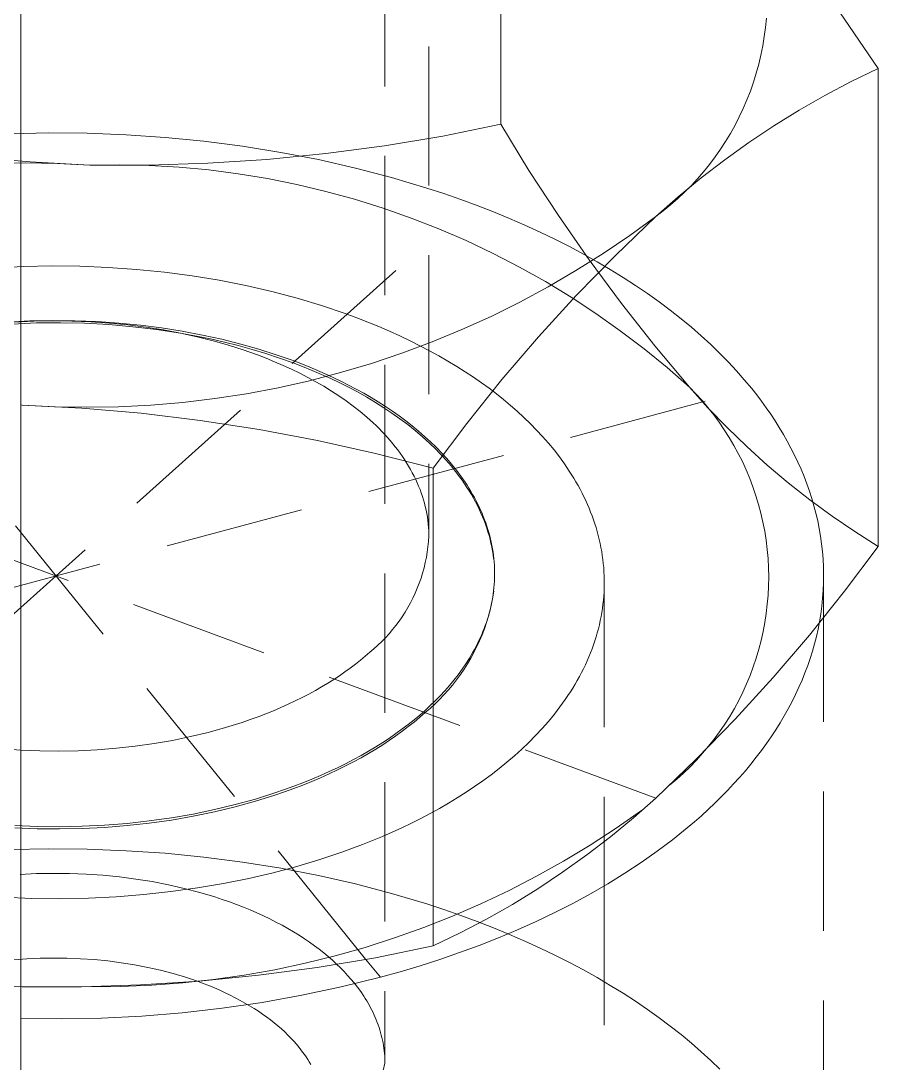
# Model space of a CAD drawing. Header units: millimetres. Extents: x -427 to 4679, y -324 to 2971.
# Drawn here: x 2783.82 to 2791.64, y 1000.62 to 1010.13 of the extents above; entities that cross this region are included whole.
import ezdxf

# ---------------------------------------------------------------- set-up
doc = ezdxf.new("R2010")
doc.units = ezdxf.units.MM
doc.linetypes.add('HIDDEN', pattern=[1.905, 1.27, -0.635])
doc.layers.add('ZANO_R', color=7, linetype='Continuous', lineweight=0)
doc.layers.add('ZANO_R_przerywana', color=7, linetype='HIDDEN', lineweight=0)

msp = doc.modelspace()

# ---------------------------------------------------------------- linework, layer by layer
at = {"layer": 'ZANO_R'}
for p, q in [((2783.8215, 1267.148), (2783.8215, 969.9433)), ((2791.6387, 1009.6945), (2790.3915, 1011.5258)), ((2790.6195, 1010.1563), (2790.6114, 1010.0711)), ((2790.6114, 1010.0711), (2790.6003, 1009.9863)), ((2790.5864, 1009.9019), (2790.5695, 1009.8181)), ((2790.6003, 1009.9863), (2790.5864, 1009.9019)), ((2790.5695, 1009.8181), (2790.5498, 1009.7349)), ((2790.5498, 1009.7349), (2790.5272, 1009.6524)), ((2790.5272, 1009.6524), (2790.5018, 1009.5707)), ((2791.3941, 1009.5762), (2791.6387, 1009.6945)), ((2791.6387, 1005.3354), (2791.6387, 1009.6945)), ((2790.5018, 1009.5707), (2790.4736, 1009.49)), ((2791.1538, 1009.4495), (2791.3941, 1009.5762)), ((2790.4736, 1009.49), (2790.4427, 1009.4102)), ((2790.9178, 1009.3148), (2791.1538, 1009.4495)), ((2790.409, 1009.3316), (2790.3726, 1009.2542)), ((2790.4427, 1009.4102), (2790.409, 1009.3316)), ((2790.3726, 1009.2542), (2790.3335, 1009.1781)), ((2790.6866, 1009.1721), (2790.9178, 1009.3148)), ((2790.3335, 1009.1781), (2790.2919, 1009.1034)), ((2790.4604, 1009.0216), (2790.6866, 1009.1721)), ((2790.2919, 1009.1034), (2790.2477, 1009.0302)), ((2790.2011, 1008.9585), (2790.1519, 1008.8885)), ((2790.2477, 1009.0302), (2790.2011, 1008.9585)), ((2790.2395, 1008.8636), (2790.4604, 1009.0216)), ((2790.024, 1008.698), (2790.2395, 1008.8636)), ((2790.1519, 1008.8885), (2790.1005, 1008.8202)), ((2790.1005, 1008.8202), (2790.0466, 1008.7537)), ((2789.8143, 1008.5253), (2790.024, 1008.698)), ((2789.9906, 1008.6891), (2789.9323, 1008.6265)), ((2790.0466, 1008.7537), (2789.9906, 1008.6891)), ((2789.9323, 1008.6265), (2789.8719, 1008.566)), ((2789.6106, 1008.3455), (2789.8143, 1008.5253)), ((2789.8095, 1008.5075), (2789.7451, 1008.4512)), ((2789.8719, 1008.566), (2789.8095, 1008.5075)), ((2789.6787, 1008.3972), (2789.6106, 1008.3455)), ((2789.7451, 1008.4512), (2789.6787, 1008.3972)), ((2789.2423, 1007.9906), (2789.6106, 1008.3455)), ((2789.6106, 1008.3455), (2789.3738, 1008.1726)), ((2789.3738, 1008.1726), (2789.1312, 1008.0078)), ((2789.1312, 1008.0078), (2788.8832, 1007.8514)), ((2788.8857, 1007.624), (2789.2423, 1007.9906)), ((2788.8832, 1007.8514), (2788.6299, 1007.7035)), ((2788.6299, 1007.7035), (2788.3718, 1007.5644)), ((2788.541, 1007.246), (2788.8857, 1007.624)), ((2788.3718, 1007.5644), (2788.1091, 1007.4342)), ((2788.1091, 1007.4342), (2787.842, 1007.313)), ((2787.842, 1007.313), (2787.571, 1007.201)), ((2788.2087, 1006.8572), (2788.541, 1007.246)), ((2787.571, 1007.201), (2787.2963, 1007.0983)), ((2787.2963, 1007.0983), (2787.0183, 1007.0051)), ((2787.0183, 1007.0051), (2786.7373, 1006.9214)), ((2786.7373, 1006.9214), (2786.4535, 1006.8473)), ((2787.8891, 1006.4579), (2788.2087, 1006.8572)), ((2786.1674, 1006.783), (2785.8793, 1006.7284)), ((2786.4535, 1006.8473), (2786.1674, 1006.783)), ((2785.5895, 1006.6837), (2785.2983, 1006.649)), ((2785.8793, 1006.7284), (2785.5895, 1006.6837)), ((2783.8215, 1006.6254), (2783.834, 1006.625)), ((2783.834, 1006.625), (2784.3762, 1006.5963)), ((2784.1268, 1006.6098), (2783.834, 1006.625)), ((2784.42, 1006.6046), (2784.1268, 1006.6098)), ((2784.3762, 1006.5963), (2784.9172, 1006.5496)), ((2784.7132, 1006.6094), (2784.42, 1006.6046)), ((2785.0061, 1006.6242), (2784.7132, 1006.6094)), ((2785.2983, 1006.649), (2785.0061, 1006.6242)), ((2784.9172, 1006.5496), (2785.4564, 1006.485)), ((2785.4564, 1006.485), (2785.9931, 1006.4024)), ((2785.9931, 1006.4024), (2786.5267, 1006.3021)), ((2787.5825, 1006.0485), (2787.8891, 1006.4579)), ((2786.5267, 1006.3021), (2787.0567, 1006.1841)), ((2787.0567, 1006.1841), (2787.5825, 1006.0485)), ((2787.5825, 1001.6893), (2787.5825, 1006.0485)), ((2791.6387, 1005.3354), (2791.3321, 1004.9259)), ((2791.3321, 1004.9259), (2791.0125, 1004.5266)), ((2791.0755, 1004.5126), (2791.0904, 1004.5791)), ((2791.0904, 1004.5791), (2791.1035, 1004.6456)), ((2791.0125, 1004.5266), (2790.6802, 1004.1377)), ((2791.0586, 1004.4462), (2791.0755, 1004.5126)), ((2791.0398, 1004.3798), (2791.0586, 1004.4462)), ((2790.9963, 1004.2474), (2791.019, 1004.3135)), ((2791.019, 1004.3135), (2791.0398, 1004.3798)), ((2790.9716, 1004.1814), (2790.9963, 1004.2474)), ((2790.6802, 1004.1377), (2790.3356, 1003.7598)), ((2790.9165, 1004.0499), (2790.945, 1004.1155)), ((2790.945, 1004.1155), (2790.9716, 1004.1814)), ((2790.886, 1003.9845), (2790.9165, 1004.0499)), ((2790.8194, 1003.8545), (2790.8537, 1003.9194)), ((2790.8537, 1003.9194), (2790.886, 1003.9845)), ((2790.7832, 1003.79), (2790.8194, 1003.8545)), ((2790.3356, 1003.7598), (2789.9789, 1003.3932)), ((2790.7053, 1003.662), (2790.7452, 1003.7258)), ((2790.7452, 1003.7258), (2790.7832, 1003.79)), ((2790.6635, 1003.5986), (2790.7053, 1003.662)), ((2790.5746, 1003.4731), (2790.62, 1003.5356)), ((2790.62, 1003.5356), (2790.6635, 1003.5986)), ((2790.5274, 1003.411), (2790.5746, 1003.4731)), ((2789.9789, 1003.3932), (2789.6106, 1003.0383)), ((2790.4277, 1003.2884), (2790.4784, 1003.3494)), ((2790.4784, 1003.3494), (2790.5274, 1003.411)), ((2790.3753, 1003.2279), (2790.4277, 1003.2884)), ((2790.2655, 1003.1087), (2790.3212, 1003.168)), ((2790.3212, 1003.168), (2790.3753, 1003.2279)), ((2790.2081, 1003.0501), (2790.2655, 1003.1087)), ((2789.6106, 1003.0383), (2789.4069, 1002.8585)), ((2790.0886, 1002.9347), (2790.1491, 1002.992)), ((2790.1491, 1002.992), (2790.2081, 1003.0501)), ((2789.9629, 1002.822), (2790.0265, 1002.878)), ((2790.0265, 1002.878), (2790.0886, 1002.9347)), ((2789.4069, 1002.8585), (2789.1972, 1002.6858)), ((2789.7635, 1002.6585), (2789.8978, 1002.7667)), ((2789.8978, 1002.7667), (2789.9629, 1002.822)), ((2789.1972, 1002.6858), (2788.9818, 1002.5203)), ((2789.1415, 1002.6442), (2789.1415, 1002.2379)), ((2789.6237, 1002.5534), (2789.7635, 1002.6585)), ((2788.9818, 1002.5203), (2788.7608, 1002.3622)), ((2789.4788, 1002.4515), (2789.6237, 1002.5534)), ((2789.3291, 1002.3529), (2789.4788, 1002.4515)), ((2788.7608, 1002.3622), (2788.5346, 1002.2117)), ((2789.175, 1002.2578), (2789.3291, 1002.3529)), ((2788.5346, 1002.2117), (2788.3034, 1002.069)), ((2789.0167, 1002.1662), (2789.175, 1002.2578)), ((2788.8547, 1002.0783), (2789.0167, 1002.1662)), ((2788.3034, 1002.069), (2788.0675, 1001.9343)), ((2788.6892, 1001.994), (2788.8547, 1002.0783)), ((2788.0675, 1001.9343), (2787.8271, 1001.8077)), ((2788.3492, 1001.8365), (2788.5206, 1001.9134)), ((2788.5206, 1001.9134), (2788.6892, 1001.994)), ((2788.1754, 1001.7635), (2788.3492, 1001.8365)), ((2787.8271, 1001.8077), (2787.5825, 1001.6893)), ((2787.9995, 1001.6941), (2788.1754, 1001.7635)), ((2787.5825, 1001.6893), (2787.0539, 1001.5822)), ((2787.6428, 1001.5668), (2787.8219, 1001.6286)), ((2787.8219, 1001.6286), (2787.9995, 1001.6941)), ((2787.0539, 1001.5822), (2786.522, 1001.4929)), ((2787.0998, 1001.4036), (2786.9655, 1001.5699)), ((2787.4626, 1001.5087), (2787.6428, 1001.5668)), ((2786.522, 1001.4929), (2785.9874, 1001.4217)), ((2787.0998, 1001.4036), (2787.2815, 1001.4543)), ((2787.2815, 1001.4543), (2787.4626, 1001.5087)), ((2785.4506, 1001.3685), (2784.9124, 1001.3334)), ((2785.9874, 1001.4217), (2785.4506, 1001.3685)), ((2787.0998, 1001.4036), (2786.7426, 1001.3157)), ((2783.834, 1001.3178), (2783.8215, 1001.3181)), ((2784.3733, 1001.3165), (2783.834, 1001.3178)), ((2784.9124, 1001.3334), (2784.3733, 1001.3165)), ((2786.7426, 1001.3157), (2786.3828, 1001.2393)), ((2786.0207, 1001.1743), (2785.6567, 1001.121)), ((2786.3828, 1001.2393), (2786.0207, 1001.1743)), ((2785.2912, 1001.0792), (2784.9246, 1001.0491)), ((2785.6567, 1001.121), (2785.2912, 1001.0792)), ((2784.1893, 1001.0241), (2783.8215, 1001.0291)), ((2784.5572, 1001.0308), (2784.1893, 1001.0241)), ((2784.9246, 1001.0491), (2784.5572, 1001.0308))]:
    msp.add_line(p, q, dxfattribs=at)
at = {"layer": 'ZANO_R_przerywana'}
for p, q in [((2787.5415, 1013.7078), (2787.5415, 1005.4301)), ((2788.1976, 1009.1864), (2788.1976, 1013.5456)), ((2787.1415, 1012.7078), (2787.1415, 1000.6201)), ((2787.669, 1009.0793), (2788.1976, 1009.1864)), ((2788.1976, 1009.1864), (2788.4545, 1008.766)), ((2784.0752, 1009.1076), (2783.7261, 1009.1007)), ((2784.4275, 1009.1044), (2784.0752, 1009.1076)), ((2784.7819, 1009.0909), (2784.4275, 1009.1044)), ((2785.137, 1009.0667), (2784.7819, 1009.0909)), ((2785.4913, 1009.032), (2785.137, 1009.0667)), ((2787.1371, 1008.9901), (2787.669, 1009.0793)), ((2785.8435, 1008.9865), (2785.4913, 1009.032)), ((2786.1921, 1008.9305), (2785.8435, 1008.9865)), ((2786.6024, 1008.9189), (2787.1371, 1008.9901)), ((2783.3658, 1008.8903), (2783.9068, 1008.8436)), ((2785.5275, 1008.8306), (2786.0657, 1008.8657)), ((2786.0657, 1008.8657), (2786.6024, 1008.9189)), ((2786.5357, 1008.8641), (2786.1921, 1008.9305)), ((2786.8728, 1008.7875), (2786.5357, 1008.8641)), ((2783.5698, 1008.8306), (2783.863, 1008.8354)), ((2783.863, 1008.8354), (2784.1562, 1008.8302)), ((2783.9068, 1008.8436), (2784.449, 1008.8149)), ((2784.1562, 1008.8302), (2784.449, 1008.8149)), ((2784.449, 1008.8149), (2784.7208, 1008.8179)), ((2784.449, 1008.8149), (2784.9884, 1008.8137)), ((2784.7208, 1008.8179), (2784.9924, 1008.8113)), ((2784.9884, 1008.8137), (2785.5275, 1008.8306)), ((2784.9924, 1008.8113), (2785.2637, 1008.7953)), ((2785.2637, 1008.7953), (2785.5342, 1008.7698)), ((2785.5342, 1008.7698), (2785.8037, 1008.735)), ((2787.2022, 1008.701), (2786.8728, 1008.7875)), ((2788.4545, 1008.766), (2788.7236, 1008.3532)), ((2786.9655, 1001.5699), (2781.1832, 1008.7292)), ((2785.8037, 1008.735), (2786.0718, 1008.6908)), ((2786.0718, 1008.6908), (2786.3382, 1008.6372)), ((2787.5226, 1008.6051), (2787.2022, 1008.701)), ((2786.3382, 1008.6372), (2786.6026, 1008.5744)), ((2786.6026, 1008.5744), (2786.8646, 1008.5025)), ((2787.679, 1008.5538), (2787.5226, 1008.6051)), ((2786.8646, 1008.5025), (2787.1239, 1008.4215)), ((2787.8327, 1008.5003), (2787.679, 1008.5538)), ((2787.9836, 1008.4446), (2787.8327, 1008.5003)), ((2787.1239, 1008.4215), (2787.3803, 1008.3314)), ((2788.1316, 1008.387), (2787.9836, 1008.4446)), ((2788.2765, 1008.3274), (2788.1316, 1008.387)), ((2787.3803, 1008.3314), (2787.6334, 1008.2325)), ((2788.4182, 1008.2658), (2788.2765, 1008.3274)), ((2788.7236, 1008.3532), (2789.0048, 1007.9486)), ((2780.6288, 1001.9088), (2787.6542, 1008.2239)), ((2787.6334, 1008.2325), (2787.8829, 1008.1249)), ((2788.5566, 1008.2025), (2788.4182, 1008.2658)), ((2788.6917, 1008.1375), (2788.5566, 1008.2025)), ((2787.8829, 1008.1249), (2788.1285, 1008.0086)), ((2788.8232, 1008.0709), (2788.6917, 1008.1375)), ((2788.1285, 1008.0086), (2788.3699, 1007.8838)), ((2788.9513, 1008.0027), (2788.8232, 1008.0709)), ((2789.0757, 1007.933), (2788.9513, 1008.0027)), ((2789.0048, 1007.9486), (2789.2978, 1007.5524)), ((2789.1965, 1007.862), (2789.0757, 1007.933)), ((2783.5917, 1007.8768), (2783.8462, 1007.8893)), ((2783.8462, 1007.8893), (2784.1028, 1007.8943)), ((2784.1028, 1007.8943), (2784.3605, 1007.8916)), ((2784.3605, 1007.8916), (2784.6183, 1007.8812)), ((2784.6183, 1007.8812), (2784.8752, 1007.8631)), ((2784.8752, 1007.8631), (2785.1301, 1007.8374)), ((2785.1301, 1007.8374), (2785.3821, 1007.8041)), ((2788.3699, 1007.8838), (2788.6068, 1007.7507)), ((2789.3135, 1007.7897), (2789.1965, 1007.862)), ((2785.3821, 1007.8041), (2785.63, 1007.7635)), ((2785.63, 1007.7635), (2785.8731, 1007.7157)), ((2785.8731, 1007.7157), (2786.1103, 1007.6611)), ((2788.6068, 1007.7507), (2788.8389, 1007.6095)), ((2789.4268, 1007.7163), (2789.3135, 1007.7897)), ((2789.5362, 1007.6417), (2789.4268, 1007.7163)), ((2786.1103, 1007.6611), (2786.3409, 1007.6001)), ((2789.6418, 1007.5661), (2789.5362, 1007.6417)), ((2786.3409, 1007.6001), (2786.5641, 1007.5329)), ((2786.5641, 1007.5329), (2786.7792, 1007.46)), ((2788.8389, 1007.6095), (2789.0659, 1007.4602)), ((2789.2978, 1007.5524), (2789.6023, 1007.1651)), ((2789.7436, 1007.4896), (2789.6418, 1007.5661)), ((2786.7792, 1007.46), (2786.8836, 1007.4215)), ((2789.0659, 1007.4602), (2789.2877, 1007.3031)), ((2789.8414, 1007.4123), (2789.7436, 1007.4896)), ((2783.9039, 1007.3924), (2783.6984, 1007.3823)), ((2783.9637, 1007.3735), (2783.7442, 1007.3643)), ((2783.9395, 1007.3897), (2783.7649, 1007.381)), ((2784.1091, 1007.3964), (2783.9039, 1007.3924)), ((2784.114, 1007.3931), (2783.9395, 1007.3897)), ((2784.1834, 1007.3756), (2783.9637, 1007.3735)), ((2784.3134, 1007.3944), (2784.1091, 1007.3964)), ((2784.2876, 1007.3913), (2784.114, 1007.3931)), ((2784.4031, 1007.3707), (2784.1834, 1007.3756)), ((2784.4597, 1007.3845), (2784.2876, 1007.3913)), ((2784.5159, 1007.3864), (2784.3134, 1007.3944)), ((2784.6224, 1007.3588), (2784.4031, 1007.3707)), ((2784.6297, 1007.3728), (2784.4597, 1007.3845)), ((2784.7158, 1007.3726), (2784.5159, 1007.3864)), ((2784.8413, 1007.3398), (2784.6224, 1007.3588)), ((2784.7969, 1007.3563), (2784.6297, 1007.3728)), ((2784.9125, 1007.3532), (2784.7158, 1007.3726)), ((2784.9608, 1007.3353), (2784.7969, 1007.3563)), ((2785.0595, 1007.3138), (2784.8413, 1007.3398)), ((2785.1053, 1007.3285), (2784.9125, 1007.3532)), ((2785.1208, 1007.3099), (2784.9608, 1007.3353)), ((2786.8836, 1007.4215), (2786.9857, 1007.3818)), ((2786.9857, 1007.3818), (2787.0855, 1007.3409)), ((2787.0855, 1007.3409), (2787.183, 1007.2988)), ((2789.9354, 1007.3343), (2789.8414, 1007.4123)), ((2790.0256, 1007.2556), (2789.9354, 1007.3343)), ((2785.2767, 1007.2808), (2785.0595, 1007.3138)), ((2785.2937, 1007.2986), (2785.1053, 1007.3285)), ((2785.2766, 1007.2805), (2785.1208, 1007.3099)), ((2785.4277, 1007.2473), (2785.2766, 1007.2805)), ((2785.4222, 1007.2545), (2785.2936, 1007.2779)), ((2785.4769, 1007.264), (2785.2937, 1007.2986)), ((2785.5502, 1007.2282), (2785.4222, 1007.2545)), ((2785.5737, 1007.2105), (2785.4277, 1007.2473)), ((2785.6547, 1007.2249), (2785.4769, 1007.264)), ((2787.183, 1007.2988), (2787.2781, 1007.2557)), ((2787.2781, 1007.2557), (2787.3707, 1007.2116)), ((2789.2877, 1007.3031), (2789.5038, 1007.1384)), ((2790.1118, 1007.1763), (2790.0256, 1007.2556)), ((2785.6777, 1007.1989), (2785.5502, 1007.2282)), ((2785.7144, 1007.1704), (2785.5737, 1007.2105)), ((2785.8265, 1007.1816), (2785.6547, 1007.2249)), ((2785.8045, 1007.1668), (2785.6777, 1007.1989)), ((2785.8496, 1007.1274), (2785.7144, 1007.1704)), ((2785.9306, 1007.1317), (2785.8045, 1007.1668)), ((2785.992, 1007.1345), (2785.8265, 1007.1816)), ((2787.3707, 1007.2116), (2787.4609, 1007.1664)), ((2787.4609, 1007.1664), (2787.5485, 1007.1204)), ((2789.6023, 1007.1651), (2789.9181, 1006.7869)), ((2790.1942, 1007.0966), (2790.1118, 1007.1763)), ((2789.6106, 1003.0383), (2778.6724, 1007.0944)), ((2785.9789, 1007.0818), (2785.8496, 1007.1274)), ((2786.0558, 1007.0938), (2785.9306, 1007.1317)), ((2786.0577, 1007.0517), (2785.9789, 1007.0818)), ((2786.151, 1007.0839), (2785.992, 1007.1345)), ((2786.18, 1007.053), (2786.0558, 1007.0938)), ((2786.1358, 1007.02), (2786.0577, 1007.0517)), ((2786.3032, 1007.0302), (2786.151, 1007.0839)), ((2786.3032, 1007.0095), (2786.18, 1007.053)), ((2787.5485, 1007.1204), (2787.6337, 1007.0736)), ((2787.6337, 1007.0736), (2787.7163, 1007.026)), ((2789.5038, 1007.1384), (2789.714, 1006.9662)), ((2790.2727, 1007.0164), (2790.1942, 1007.0966)), ((2786.2132, 1006.9867), (2786.1358, 1007.02)), ((2786.2897, 1006.9517), (2786.2132, 1006.9867)), ((2786.3651, 1006.9151), (2786.2897, 1006.9517)), ((2786.4511, 1006.9727), (2786.3032, 1007.0302)), ((2786.3904, 1006.9762), (2786.3032, 1007.0095)), ((2786.477, 1006.9412), (2786.3904, 1006.9762)), ((2786.5968, 1006.9102), (2786.4511, 1006.9727)), ((2787.7163, 1007.026), (2787.7963, 1006.9776)), ((2787.7963, 1006.9776), (2787.8737, 1006.9286)), ((2789.714, 1006.9662), (2789.9181, 1006.7869)), ((2790.3475, 1006.9359), (2790.2727, 1007.0164)), ((2786.4394, 1006.8769), (2786.3651, 1006.9151)), ((2786.5124, 1006.8371), (2786.4394, 1006.8769)), ((2786.5628, 1006.9046), (2786.477, 1006.9412)), ((2786.6477, 1006.8663), (2786.5628, 1006.9046)), ((2786.6687, 1006.8772), (2786.5968, 1006.9102)), ((2786.7316, 1006.8262), (2786.6477, 1006.8663)), ((2786.7399, 1006.8429), (2786.6687, 1006.8772)), ((2787.8737, 1006.9286), (2787.9485, 1006.879)), ((2787.9485, 1006.879), (2788.0208, 1006.8289)), ((2790.4184, 1006.8552), (2790.3475, 1006.9359)), ((2777.7974, 1003.3584), (2790.4857, 1006.7744)), ((2786.584, 1006.7957), (2786.5124, 1006.8371)), ((2786.654, 1006.7527), (2786.584, 1006.7957)), ((2786.8144, 1006.7845), (2786.7316, 1006.8262)), ((2786.8101, 1006.8074), (2786.7399, 1006.8429)), ((2786.8795, 1006.7707), (2786.8101, 1006.8074)), ((2786.8958, 1006.7411), (2786.8144, 1006.7845)), ((2786.9478, 1006.7328), (2786.8795, 1006.7707)), ((2788.0208, 1006.8289), (2788.0905, 1006.7783)), ((2788.0905, 1006.7783), (2788.1576, 1006.7272)), ((2789.9181, 1006.7869), (2789.9765, 1006.727)), ((2789.9181, 1006.7869), (2790.0864, 1006.6006)), ((2790.4857, 1006.7744), (2790.4184, 1006.8552)), ((2790.531, 1006.7171), (2790.4857, 1006.7744)), ((2786.7222, 1006.7081), (2786.654, 1006.7527)), ((2786.7886, 1006.662), (2786.7222, 1006.7081)), ((2786.9758, 1006.696), (2786.8958, 1006.7411)), ((2787.015, 1006.6936), (2786.9478, 1006.7328)), ((2787.0542, 1006.6492), (2786.9758, 1006.696)), ((2787.0811, 1006.6533), (2787.015, 1006.6936)), ((2788.1576, 1006.7272), (2788.2227, 1006.6753)), ((2788.2227, 1006.6753), (2788.2864, 1006.6221)), ((2789.9765, 1006.727), (2790.0328, 1006.6651)), ((2790.5751, 1006.659), (2790.531, 1006.7171)), ((2786.853, 1006.6145), (2786.7886, 1006.662)), ((2786.9152, 1006.5654), (2786.853, 1006.6145)), ((2787.1308, 1006.6008), (2787.0542, 1006.6492)), ((2787.1458, 1006.6118), (2787.0811, 1006.6533)), ((2787.2057, 1006.5508), (2787.1308, 1006.6008)), ((2787.2092, 1006.5692), (2787.1458, 1006.6118)), ((2788.2864, 1006.6221), (2788.3485, 1006.5677)), ((2790.0328, 1006.6651), (2790.087, 1006.6014)), ((2790.0864, 1006.6006), (2790.2609, 1006.42)), ((2790.087, 1006.6014), (2790.1389, 1006.5358)), ((2790.6178, 1006.6002), (2790.5751, 1006.659)), ((2790.6592, 1006.5406), (2790.6178, 1006.6002)), ((2786.9751, 1006.515), (2786.9152, 1006.5654)), ((2787.0326, 1006.4632), (2786.9751, 1006.515)), ((2787.2785, 1006.4993), (2787.2057, 1006.5508)), ((2787.2711, 1006.5254), (2787.2092, 1006.5692)), ((2787.3315, 1006.4804), (2787.2711, 1006.5254)), ((2787.3491, 1006.4461), (2787.2785, 1006.4993)), ((2787.3903, 1006.4344), (2787.3315, 1006.4804)), ((2788.3485, 1006.5677), (2788.4089, 1006.5119)), ((2788.4089, 1006.5119), (2788.4677, 1006.4549)), ((2790.1389, 1006.5358), (2790.1885, 1006.4685)), ((2790.6991, 1006.4803), (2790.6592, 1006.5406)), ((2790.7376, 1006.4193), (2790.6991, 1006.4803)), ((2787.0604, 1006.4368), (2787.0326, 1006.4632)), ((2787.0876, 1006.41), (2787.0604, 1006.4368)), ((2787.1141, 1006.383), (2787.0876, 1006.41)), ((2787.1399, 1006.3557), (2787.1141, 1006.383)), ((2787.4175, 1006.3915), (2787.3491, 1006.4461)), ((2787.4473, 1006.3873), (2787.3903, 1006.4344)), ((2787.4835, 1006.3354), (2787.4175, 1006.3915)), ((2787.5026, 1006.3392), (2787.4473, 1006.3873)), ((2788.4677, 1006.4549), (2788.5246, 1006.3967)), ((2788.5246, 1006.3967), (2788.5795, 1006.3372)), ((2790.1885, 1006.4685), (2790.2359, 1006.3995)), ((2790.2359, 1006.3995), (2790.2808, 1006.329)), ((2790.2609, 1006.42), (2790.4414, 1006.2455)), ((2790.7746, 1006.3576), (2790.7376, 1006.4193)), ((2787.1649, 1006.3281), (2787.1399, 1006.3557)), ((2787.1893, 1006.3002), (2787.1649, 1006.3281)), ((2787.213, 1006.272), (2787.1893, 1006.3002)), ((2787.5469, 1006.2779), (2787.4835, 1006.3354)), ((2787.556, 1006.29), (2787.5026, 1006.3392)), ((2787.6075, 1006.2399), (2787.556, 1006.29)), ((2788.5795, 1006.3372), (2788.6325, 1006.2766)), ((2790.2808, 1006.329), (2790.3233, 1006.2569)), ((2790.8101, 1006.2951), (2790.7746, 1006.3576)), ((2790.844, 1006.232), (2790.8101, 1006.2951)), ((2787.2359, 1006.2435), (2787.213, 1006.272)), ((2787.2581, 1006.2148), (2787.2359, 1006.2435)), ((2787.2794, 1006.1859), (2787.2581, 1006.2148)), ((2787.6077, 1006.219), (2787.5469, 1006.2779)), ((2787.6569, 1006.1889), (2787.6075, 1006.2399)), ((2787.637, 1006.1891), (2787.6077, 1006.219)), ((2788.6325, 1006.2766), (2788.6833, 1006.2148)), ((2788.6833, 1006.2148), (2788.7319, 1006.1519)), ((2790.3233, 1006.2569), (2790.3633, 1006.1835)), ((2790.4414, 1006.2455), (2790.6277, 1006.0772)), ((2790.8763, 1006.1683), (2790.844, 1006.232)), ((2787.3001, 1006.1567), (2787.2794, 1006.1859)), ((2787.3199, 1006.1272), (2787.3001, 1006.1567)), ((2787.3389, 1006.0976), (2787.3199, 1006.1272)), ((2787.3571, 1006.0678), (2787.3389, 1006.0976)), ((2787.6657, 1006.1588), (2787.637, 1006.1891)), ((2787.7043, 1006.137), (2787.6569, 1006.1889)), ((2787.6936, 1006.1283), (2787.6657, 1006.1588)), ((2787.7207, 1006.0974), (2787.6936, 1006.1283)), ((2787.7495, 1006.0842), (2787.7043, 1006.137)), ((2787.7471, 1006.0663), (2787.7207, 1006.0974)), ((2788.7319, 1006.1519), (2788.7782, 1006.0879)), ((2790.3633, 1006.1835), (2790.4007, 1006.1087)), ((2790.4007, 1006.1087), (2790.4356, 1006.0326)), ((2790.9069, 1006.1039), (2790.8763, 1006.1683)), ((2790.9358, 1006.0389), (2790.9069, 1006.1039)), ((2787.3745, 1006.0377), (2787.3571, 1006.0678)), ((2787.3911, 1006.0075), (2787.3745, 1006.0377)), ((2787.4068, 1005.9771), (2787.3911, 1006.0075)), ((2787.7728, 1006.0349), (2787.7471, 1006.0663)), ((2787.7925, 1006.0306), (2787.7495, 1006.0842)), ((2787.7976, 1006.0032), (2787.7728, 1006.0349)), ((2787.8332, 1005.9762), (2787.7925, 1006.0306)), ((2787.8217, 1005.9712), (2787.7976, 1006.0032)), ((2788.7782, 1006.0879), (2788.8221, 1006.0228)), ((2788.8221, 1006.0228), (2788.8635, 1005.9568)), ((2790.4356, 1006.0326), (2790.4678, 1005.9555)), ((2790.6277, 1006.0772), (2790.8196, 1005.9153)), ((2790.963, 1005.9733), (2790.9358, 1006.0389)), ((2787.4217, 1005.9466), (2787.4068, 1005.9771)), ((2787.4358, 1005.9159), (2787.4217, 1005.9466)), ((2787.4489, 1005.8851), (2787.4358, 1005.9159)), ((2787.8449, 1005.939), (2787.8217, 1005.9712)), ((2787.8716, 1005.9211), (2787.8332, 1005.9762)), ((2787.8674, 1005.9066), (2787.8449, 1005.939)), ((2787.889, 1005.8739), (2787.8674, 1005.9066)), ((2787.8898, 1005.8933), (2787.8716, 1005.9211)), ((2788.8635, 1005.9568), (2788.8832, 1005.9234)), ((2788.8832, 1005.9234), (2788.9023, 1005.8898)), ((2790.4678, 1005.9555), (2790.4974, 1005.8772)), ((2790.8196, 1005.9153), (2791.0169, 1005.76)), ((2790.9884, 1005.9071), (2790.963, 1005.9733)), ((2791.012, 1005.8403), (2790.9884, 1005.9071)), ((2787.4613, 1005.8541), (2787.4489, 1005.8851)), ((2787.4727, 1005.8231), (2787.4613, 1005.8541)), ((2787.4833, 1005.7919), (2787.4727, 1005.8231)), ((2787.9098, 1005.841), (2787.889, 1005.8739)), ((2787.9075, 1005.8654), (2787.8898, 1005.8933)), ((2787.9246, 1005.8373), (2787.9075, 1005.8654)), ((2787.9297, 1005.8079), (2787.9098, 1005.841)), ((2787.941, 1005.809), (2787.9246, 1005.8373)), ((2788.9023, 1005.8898), (2788.9208, 1005.8559)), ((2788.9208, 1005.8559), (2788.9385, 1005.8218)), ((2788.9385, 1005.8218), (2788.9556, 1005.7875)), ((2790.4974, 1005.8772), (2790.5243, 1005.798)), ((2791.0337, 1005.773), (2791.012, 1005.8403)), ((2787.493, 1005.7606), (2787.4833, 1005.7919)), ((2787.5018, 1005.7293), (2787.493, 1005.7606)), ((2787.5097, 1005.6979), (2787.5018, 1005.7293)), ((2787.9488, 1005.7746), (2787.9297, 1005.8079)), ((2787.9569, 1005.7806), (2787.941, 1005.809)), ((2787.967, 1005.7411), (2787.9488, 1005.7746)), ((2787.9721, 1005.7521), (2787.9569, 1005.7806)), ((2787.9843, 1005.7074), (2787.967, 1005.7411)), ((2787.9867, 1005.7235), (2787.9721, 1005.7521)), ((2788.0006, 1005.6947), (2787.9867, 1005.7235)), ((2788.9556, 1005.7875), (2788.9719, 1005.753)), ((2788.9719, 1005.753), (2788.9876, 1005.7183)), ((2788.9876, 1005.7183), (2789.0026, 1005.6834)), ((2790.5243, 1005.798), (2790.5484, 1005.7179)), ((2790.5484, 1005.7179), (2790.5698, 1005.6371)), ((2791.0169, 1005.76), (2791.2193, 1005.6115)), ((2791.0535, 1005.7052), (2791.0337, 1005.773)), ((2787.5168, 1005.6665), (2787.5097, 1005.6979)), ((2787.5229, 1005.635), (2787.5168, 1005.6665)), ((2787.5282, 1005.6035), (2787.5229, 1005.635)), ((2788.0008, 1005.6736), (2787.9843, 1005.7074)), ((2788.0139, 1005.6658), (2788.0006, 1005.6947)), ((2788.0163, 1005.6396), (2788.0008, 1005.6736)), ((2788.0265, 1005.6369), (2788.0139, 1005.6658)), ((2788.031, 1005.6055), (2788.0163, 1005.6396)), ((2788.0385, 1005.6078), (2788.0265, 1005.6369)), ((2789.0026, 1005.6834), (2789.0168, 1005.6483)), ((2789.0168, 1005.6483), (2789.0303, 1005.613)), ((2790.5698, 1005.6371), (2790.5885, 1005.5555)), ((2791.0714, 1005.6369), (2791.0535, 1005.7052)), ((2791.0873, 1005.5682), (2791.0714, 1005.6369)), ((2787.5326, 1005.572), (2787.5282, 1005.6035)), ((2787.5361, 1005.5405), (2787.5326, 1005.572)), ((2787.5388, 1005.509), (2787.5361, 1005.5405)), ((2788.0448, 1005.5712), (2788.031, 1005.6055)), ((2788.0499, 1005.5786), (2788.0385, 1005.6078)), ((2788.0576, 1005.5368), (2788.0448, 1005.5712)), ((2788.0606, 1005.5494), (2788.0499, 1005.5786)), ((2788.0696, 1005.5023), (2788.0576, 1005.5368)), ((2788.0706, 1005.52), (2788.0606, 1005.5494)), ((2789.0303, 1005.613), (2789.0431, 1005.5775)), ((2789.0431, 1005.5775), (2789.0551, 1005.5419)), ((2789.0551, 1005.5419), (2789.0664, 1005.5061)), ((2790.5885, 1005.5555), (2790.6043, 1005.4734)), ((2791.1013, 1005.499), (2791.0873, 1005.5682)), ((2791.2193, 1005.6115), (2791.4267, 1005.4699)), ((2787.5384, 1005.3812), (2787.5415, 1005.4301)), ((2787.5405, 1005.4775), (2787.5388, 1005.509)), ((2787.5414, 1005.446), (2787.5405, 1005.4775)), ((2788.0806, 1005.4678), (2788.0696, 1005.5023)), ((2788.08, 1005.4906), (2788.0706, 1005.52)), ((2788.0887, 1005.4612), (2788.08, 1005.4906)), ((2788.0908, 1005.4331), (2788.0806, 1005.4678)), ((2788.0967, 1005.4317), (2788.0887, 1005.4612)), ((2788.1, 1005.3984), (2788.0908, 1005.4331)), ((2788.1041, 1005.4021), (2788.0967, 1005.4317)), ((2789.0664, 1005.5061), (2789.0769, 1005.4702)), ((2789.0769, 1005.4702), (2789.0866, 1005.4341)), ((2789.0866, 1005.4341), (2789.0956, 1005.3979)), ((2790.6043, 1005.4734), (2790.6172, 1005.3908)), ((2791.1132, 1005.4294), (2791.1013, 1005.499)), ((2791.1231, 1005.3594), (2791.1132, 1005.4294)), ((2791.4267, 1005.4699), (2791.6387, 1005.3354)), ((2787.5336, 1005.3324), (2787.5384, 1005.3812)), ((2788.1082, 1005.3636), (2788.1, 1005.3984)), ((2788.1108, 1005.3726), (2788.1041, 1005.4021)), ((2788.1156, 1005.3287), (2788.1082, 1005.3636)), ((2788.1169, 1005.3429), (2788.1108, 1005.3726)), ((2788.1223, 1005.3133), (2788.1169, 1005.3429)), ((2789.0956, 1005.3979), (2789.1038, 1005.3615)), ((2789.1038, 1005.3615), (2789.1112, 1005.325)), ((2790.6172, 1005.3908), (2790.6274, 1005.3077)), ((2791.1309, 1005.2891), (2791.1231, 1005.3594)), ((2787.519, 1005.2354), (2787.5271, 1005.2838)), ((2787.5271, 1005.2838), (2787.5336, 1005.3324)), ((2788.1221, 1005.2938), (2788.1156, 1005.3287)), ((2788.1276, 1005.259), (2788.1221, 1005.2938)), ((2788.127, 1005.2836), (2788.1223, 1005.3133)), ((2788.1311, 1005.254), (2788.127, 1005.2836)), ((2788.1322, 1005.224), (2788.1276, 1005.259)), ((2788.1344, 1005.2243), (2788.1311, 1005.254)), ((2789.1112, 1005.325), (2789.1178, 1005.2884)), ((2789.1178, 1005.2884), (2789.1236, 1005.2518)), ((2789.1236, 1005.2518), (2789.1286, 1005.215)), ((2790.6274, 1005.3077), (2790.6347, 1005.2244)), ((2791.1366, 1005.2184), (2791.1309, 1005.2891)), ((2787.498, 1005.1396), (2787.5093, 1005.1873)), ((2787.5093, 1005.1873), (2787.519, 1005.2354)), ((2788.1372, 1005.1947), (2788.1344, 1005.2243)), ((2788.1392, 1005.165), (2788.1372, 1005.1947)), ((2788.1406, 1005.1354), (2788.1392, 1005.165)), ((2789.1286, 1005.215), (2789.1328, 1005.1781)), ((2789.1328, 1005.1781), (2789.1362, 1005.1412)), ((2790.6347, 1005.2244), (2790.6391, 1005.1409)), ((2791.1401, 1005.1475), (2791.1366, 1005.2184)), ((2791.1415, 1005.0763), (2791.1401, 1005.1475)), ((2787.4705, 1005.0454), (2787.485, 1005.0923)), ((2787.485, 1005.0923), (2787.498, 1005.1396)), ((2788.1414, 1005.1058), (2788.1406, 1005.1354)), ((2788.1409, 1005.0467), (2788.1415, 1005.0762)), ((2788.1415, 1005.0762), (2788.1414, 1005.1058)), ((2789.1362, 1005.1412), (2789.1387, 1005.1042)), ((2789.1387, 1005.1042), (2789.1404, 1005.0671)), ((2789.1404, 1005.0671), (2789.1414, 1005.03)), ((2790.6391, 1005.1409), (2790.6407, 1005.0573)), ((2790.6407, 1005.0573), (2790.6394, 1004.9736)), ((2791.1407, 1005.0049), (2791.1415, 1005.0763)), ((2787.4367, 1004.9534), (2787.4543, 1004.9991)), ((2787.4543, 1004.9991), (2787.4705, 1005.0454)), ((2788.1322, 1004.9293), (2788.1353, 1004.9585)), ((2788.1353, 1004.9585), (2788.1378, 1004.9879)), ((2788.1378, 1004.9879), (2788.1397, 1005.0173)), ((2788.1397, 1005.0173), (2788.1409, 1005.0467)), ((2789.1407, 1004.9556), (2789.1391, 1004.9184)), ((2789.1414, 1004.9928), (2789.1407, 1004.9556)), ((2789.1414, 1005.03), (2789.1414, 1004.9928)), ((2789.1415, 1004.9556), (2789.1415, 1002.6442)), ((2790.6394, 1004.9736), (2790.6353, 1004.8901)), ((2791.1377, 1004.9333), (2791.1407, 1005.0049)), ((2791.1415, 1005.0032), (2791.1415, 998.5344)), ((2787.3745, 1004.8201), (2787.3967, 1004.8638)), ((2787.3967, 1004.8638), (2787.4174, 1004.9082)), ((2787.4174, 1004.9082), (2787.4367, 1004.9534)), ((2788.1134, 1004.8123), (2788.1249, 1004.8705)), ((2788.1189, 1004.8419), (2788.124, 1004.871)), ((2788.124, 1004.871), (2788.1284, 1004.9001)), ((2788.1249, 1004.8705), (2788.1344, 1004.929)), ((2788.1284, 1004.9001), (2788.1322, 1004.9293)), ((2789.1367, 1004.8812), (2789.1335, 1004.844)), ((2789.1391, 1004.9184), (2789.1367, 1004.8812)), ((2790.6353, 1004.8901), (2790.6282, 1004.8067)), ((2791.1251, 1004.7896), (2791.1325, 1004.8615)), ((2791.1325, 1004.8615), (2791.1377, 1004.9333)), ((2787.3257, 1004.735), (2787.3508, 1004.7771)), ((2787.3508, 1004.7771), (2787.3745, 1004.8201)), ((2788.0999, 1004.7545), (2788.1134, 1004.8123)), ((2788.1001, 1004.7555), (2788.107, 1004.7842)), ((2788.107, 1004.7842), (2788.1132, 1004.813)), ((2788.1132, 1004.813), (2788.1189, 1004.8419)), ((2789.1245, 1004.7695), (2789.1187, 1004.7323)), ((2789.1294, 1004.8067), (2789.1245, 1004.7695)), ((2789.1335, 1004.844), (2789.1294, 1004.8067)), ((2790.6282, 1004.8067), (2790.6184, 1004.7237)), ((2791.1154, 1004.7176), (2791.1251, 1004.7896)), ((2787.2712, 1004.6534), (2787.2991, 1004.6937)), ((2787.2991, 1004.6937), (2787.3257, 1004.735)), ((2788.0665, 1004.642), (2788.0758, 1004.6701)), ((2788.0672, 1004.6405), (2788.0845, 1004.6972)), ((2788.0758, 1004.6701), (2788.0845, 1004.6985)), ((2788.0845, 1004.6972), (2788.0999, 1004.7545)), ((2788.0845, 1004.6985), (2788.0926, 1004.7269)), ((2788.0926, 1004.7269), (2788.1001, 1004.7555)), ((2789.1121, 1004.6952), (2789.1047, 1004.6581)), ((2789.1187, 1004.7323), (2789.1121, 1004.6952)), ((2790.6184, 1004.7237), (2790.6057, 1004.641)), ((2791.1035, 1004.6456), (2791.1154, 1004.7176)), ((2787.1795, 1004.5384), (2787.2113, 1004.5757)), ((2787.2113, 1004.5757), (2787.2419, 1004.6141)), ((2787.2419, 1004.6141), (2787.2712, 1004.6534)), ((2788.0269, 1004.5289), (2788.048, 1004.5844)), ((2788.0352, 1004.5582), (2788.0462, 1004.586)), ((2788.0462, 1004.586), (2788.0566, 1004.6139)), ((2788.048, 1004.5844), (2788.0672, 1004.6405)), ((2788.0566, 1004.6139), (2788.0665, 1004.642)), ((2789.0874, 1004.584), (2789.0775, 1004.5471)), ((2789.0965, 1004.621), (2789.0874, 1004.584)), ((2789.1047, 1004.6581), (2789.0965, 1004.621)), ((2790.6057, 1004.641), (2790.5901, 1004.5588)), ((2787.112, 1004.4672), (2787.1464, 1004.5022)), ((2787.1464, 1004.5022), (2787.1795, 1004.5384)), ((2787.9989, 1004.4759), (2788.0115, 1004.5032)), ((2788.004, 1004.4742), (2788.0269, 1004.5289)), ((2788.0115, 1004.5032), (2788.0237, 1004.5306)), ((2788.0237, 1004.5306), (2788.0352, 1004.5582)), ((2789.0667, 1004.5102), (2789.0552, 1004.4735)), ((2789.0775, 1004.5471), (2789.0667, 1004.5102)), ((2790.5901, 1004.5588), (2790.5718, 1004.4772)), ((2787.0023, 1004.3693), (2787.04, 1004.4007)), ((2787.04, 1004.4007), (2787.0766, 1004.4333)), ((2787.0766, 1004.4333), (2787.112, 1004.4672)), ((2787.943, 1004.3686), (2787.9578, 1004.3952)), ((2787.9527, 1004.3673), (2787.9793, 1004.4203)), ((2787.9578, 1004.3952), (2787.972, 1004.4219)), ((2787.972, 1004.4219), (2787.9857, 1004.4488)), ((2787.9793, 1004.4203), (2788.004, 1004.4742)), ((2787.9857, 1004.4488), (2787.9989, 1004.4759)), ((2789.0296, 1004.4003), (2789.0156, 1004.3638)), ((2789.0428, 1004.4368), (2789.0296, 1004.4003)), ((2789.0552, 1004.4735), (2789.0428, 1004.4368)), ((2790.5507, 1004.3963), (2790.5268, 1004.3161)), ((2790.5718, 1004.4772), (2790.5507, 1004.3963)), ((2786.8725, 1004.2608), (2786.9175, 1004.2967)), ((2786.9175, 1004.2967), (2786.9608, 1004.3329)), ((2786.9608, 1004.3329), (2787.0023, 1004.3693)), ((2787.8791, 1004.2644), (2787.912, 1004.3161)), ((2787.8944, 1004.264), (2787.9244, 1004.3151)), ((2787.912, 1004.3161), (2787.943, 1004.3686)), ((2787.9244, 1004.3151), (2787.9527, 1004.3673)), ((2788.9852, 1004.2914), (2788.9688, 1004.2553)), ((2789.0008, 1004.3275), (2788.9852, 1004.2914)), ((2789.0156, 1004.3638), (2789.0008, 1004.3275)), ((2790.5268, 1004.3161), (2790.5002, 1004.2368)), ((2786.7769, 1004.1899), (2786.8256, 1004.2252)), ((2786.8256, 1004.2252), (2786.8725, 1004.2608)), ((2787.8076, 1004.1634), (2787.8443, 1004.2135)), ((2787.8293, 1004.1648), (2787.8627, 1004.2139)), ((2787.8443, 1004.2135), (2787.8791, 1004.2644)), ((2787.8627, 1004.2139), (2787.8944, 1004.264)), ((2788.9516, 1004.2195), (2788.9336, 1004.1837)), ((2788.9688, 1004.2553), (2788.9516, 1004.2195)), ((2790.5002, 1004.2368), (2790.4709, 1004.1585)), ((2786.6202, 1004.0865), (2786.6742, 1004.1205)), ((2786.6742, 1004.1205), (2786.7265, 1004.155)), ((2786.7265, 1004.155), (2786.7769, 1004.1899)), ((2787.7293, 1004.066), (2787.7693, 1004.1143)), ((2787.7576, 1004.0703), (2787.7943, 1004.117)), ((2787.7693, 1004.1143), (2787.8076, 1004.1634)), ((2787.7943, 1004.117), (2787.8293, 1004.1648)), ((2788.8953, 1004.1128), (2788.875, 1004.0777)), ((2788.9148, 1004.1482), (2788.8953, 1004.1128)), ((2788.9336, 1004.1837), (2788.9148, 1004.1482)), ((2790.4709, 1004.1585), (2790.4389, 1004.0812)), ((2786.4474, 1003.9876), (2786.5067, 1004.02)), ((2786.5067, 1004.02), (2786.5643, 1004.0529)), ((2786.5643, 1004.0529), (2786.6202, 1004.0865)), ((2787.6446, 1003.9723), (2787.6877, 1004.0187)), ((2787.6798, 1003.9808), (2787.7195, 1004.0249)), ((2787.6877, 1004.0187), (2787.7293, 1004.066)), ((2787.7195, 1004.0249), (2787.7576, 1004.0703)), ((2788.8321, 1004.0079), (2788.8096, 1003.9733)), ((2788.8539, 1004.0427), (2788.8321, 1004.0079)), ((2788.875, 1004.0777), (2788.8539, 1004.0427)), ((2790.4043, 1004.005), (2790.3671, 1003.9301)), ((2790.4389, 1004.0812), (2790.4043, 1004.005)), ((2786.259, 1003.8943), (2786.3235, 1003.9247)), ((2786.3235, 1003.9247), (2786.3863, 1003.9558)), ((2786.3863, 1003.9558), (2786.4474, 1003.9876)), ((2787.5543, 1003.8825), (2787.6001, 1003.9269)), ((2787.5962, 1003.8966), (2787.6387, 1003.938)), ((2787.6001, 1003.9269), (2787.6446, 1003.9723)), ((2787.6387, 1003.938), (2787.6798, 1003.9808)), ((2788.7863, 1003.9389), (2788.7376, 1003.8709)), ((2788.8096, 1003.9733), (2788.7863, 1003.9389)), ((2790.3671, 1003.9301), (2790.3274, 1003.8565)), ((2786.0557, 1003.8078), (2786.1251, 1003.8358)), ((2786.1251, 1003.8358), (2786.1928, 1003.8647)), ((2786.1928, 1003.8647), (2786.259, 1003.8943)), ((2787.4583, 1003.7962), (2787.5071, 1003.8391)), ((2787.4583, 1003.7755), (2787.5071, 1003.8183)), ((2787.5071, 1003.8391), (2787.5543, 1003.8825)), ((2787.5071, 1003.8183), (2787.5523, 1003.8567)), ((2787.5523, 1003.8567), (2787.5962, 1003.8966)), ((2788.7376, 1003.8709), (2788.6861, 1003.8038)), ((2790.3274, 1003.8565), (2790.2851, 1003.7843)), ((2785.6871, 1003.6817), (2785.8388, 1003.7292)), ((2785.8388, 1003.7292), (2785.9125, 1003.7545)), ((2785.9125, 1003.7545), (2785.9849, 1003.7807)), ((2785.9849, 1003.7807), (2786.0557, 1003.8078)), ((2787.3544, 1003.7114), (2787.4074, 1003.7537)), ((2787.3544, 1003.6907), (2787.4074, 1003.7329)), ((2787.4074, 1003.7537), (2787.4583, 1003.7962)), ((2787.4074, 1003.7329), (2787.4583, 1003.7755)), ((2788.6318, 1003.7378), (2788.5749, 1003.6728)), ((2788.6861, 1003.8038), (2788.6318, 1003.7378)), ((2790.2851, 1003.7843), (2790.2404, 1003.7136)), ((2785.3694, 1003.5996), (2785.5305, 1003.6384)), ((2785.5305, 1003.6384), (2785.6871, 1003.6817)), ((2787.1826, 1003.5869), (2787.242, 1003.628)), ((2787.242, 1003.628), (2787.2993, 1003.6695)), ((2787.242, 1003.6073), (2787.2993, 1003.6488)), ((2787.2993, 1003.6695), (2787.3544, 1003.7114)), ((2787.2993, 1003.6488), (2787.3544, 1003.6907)), ((2788.5749, 1003.6728), (2788.5154, 1003.6089)), ((2790.1934, 1003.6445), (2790.1439, 1003.577)), ((2790.2404, 1003.7136), (2790.1934, 1003.6445)), ((2784.8651, 1003.5121), (2785.036, 1003.5363)), ((2785.036, 1003.5363), (2785.2044, 1003.5655)), ((2785.2044, 1003.5655), (2785.3694, 1003.5996)), ((2787.0576, 1003.5063), (2787.1212, 1003.5464)), ((2787.1212, 1003.5464), (2787.1826, 1003.5869)), ((2787.1212, 1003.5256), (2787.1826, 1003.5662)), ((2787.1826, 1003.5662), (2787.242, 1003.6073)), ((2788.4535, 1003.5462), (2788.3892, 1003.4847)), ((2788.5154, 1003.6089), (2788.4535, 1003.5462)), ((2790.1439, 1003.577), (2790.0922, 1003.5113)), ((2783.6533, 1003.4875), (2783.8233, 1003.4758)), ((2783.8233, 1003.4758), (2783.9954, 1003.469)), ((2783.9954, 1003.469), (2784.169, 1003.4672)), ((2784.169, 1003.4672), (2784.3435, 1003.4706)), ((2784.3435, 1003.4706), (2784.5182, 1003.4792)), ((2784.5182, 1003.4792), (2784.6923, 1003.4931)), ((2784.6923, 1003.4931), (2784.8651, 1003.5121)), ((2786.9241, 1003.4281), (2786.9919, 1003.4669)), ((2786.9241, 1003.4073), (2786.9919, 1003.4461)), ((2786.9919, 1003.4669), (2787.0576, 1003.5063)), ((2786.9919, 1003.4461), (2787.0576, 1003.4856)), ((2787.0576, 1003.4856), (2787.1212, 1003.5256)), ((2788.3892, 1003.4847), (2788.3225, 1003.4245)), ((2790.0383, 1003.4473), (2789.9822, 1003.3853)), ((2790.0922, 1003.5113), (2790.0383, 1003.4473)), ((2786.7085, 1003.316), (2786.7824, 1003.3526)), ((2786.7824, 1003.3526), (2786.8543, 1003.39)), ((2786.7824, 1003.3318), (2786.8543, 1003.3692)), ((2786.8543, 1003.39), (2786.9241, 1003.4281)), ((2786.8543, 1003.3692), (2786.9241, 1003.4073)), ((2788.2538, 1003.3655), (2788.1829, 1003.3079)), ((2788.3225, 1003.4245), (2788.2538, 1003.3655)), ((2789.9822, 1003.3853), (2789.924, 1003.3252)), ((2786.4751, 1003.2114), (2786.5548, 1003.2454)), ((2786.5548, 1003.2454), (2786.6326, 1003.2802)), ((2786.5548, 1003.2246), (2786.6326, 1003.2595)), ((2786.6326, 1003.2802), (2786.7085, 1003.316)), ((2786.6326, 1003.2595), (2786.7085, 1003.2952)), ((2786.7085, 1003.2952), (2786.7824, 1003.3318)), ((2788.1101, 1003.2516), (2788.0354, 1003.1967)), ((2788.1829, 1003.3079), (2788.1101, 1003.2516)), ((2789.8638, 1003.2671), (2789.8017, 1003.2111)), ((2789.924, 1003.3252), (2789.8638, 1003.2671)), ((2786.3102, 1003.1466), (2786.3935, 1003.1785)), ((2786.3102, 1003.1258), (2786.3935, 1003.1578)), ((2786.3935, 1003.1785), (2786.4751, 1003.2114)), ((2786.3935, 1003.1578), (2786.4751, 1003.1907)), ((2786.4751, 1003.1907), (2786.5548, 1003.2246)), ((2788.0354, 1003.1967), (2787.9589, 1003.1432)), ((2789.8017, 1003.2111), (2789.7376, 1003.1573)), ((2785.9599, 1003.0301), (2786.1383, 1003.086)), ((2785.9599, 1003.0094), (2786.1383, 1003.0653)), ((2786.1383, 1003.086), (2786.2251, 1003.1157)), ((2786.1383, 1003.0653), (2786.2251, 1003.095)), ((2786.2251, 1003.1157), (2786.3102, 1003.1466)), ((2786.2251, 1003.095), (2786.3102, 1003.1258)), ((2787.8807, 1003.0912), (2787.801, 1003.0405)), ((2787.9589, 1003.1432), (2787.8807, 1003.0912)), ((2785.5861, 1002.9336), (2785.7756, 1002.9792)), ((2785.5861, 1002.9128), (2785.7756, 1002.9585)), ((2785.7756, 1002.9792), (2785.9599, 1003.0301)), ((2785.7756, 1002.9585), (2785.9599, 1003.0094)), ((2787.7199, 1002.9914), (2787.6374, 1002.9437)), ((2787.801, 1003.0405), (2787.7199, 1002.9914)), ((2785.1939, 1002.8591), (2785.3919, 1002.8934)), ((2785.1939, 1002.8383), (2785.3919, 1002.8727)), ((2785.3919, 1002.8934), (2785.5861, 1002.9336)), ((2785.3919, 1002.8727), (2785.5861, 1002.9128)), ((2787.5537, 1002.8975), (2787.4688, 1002.8528)), ((2787.6374, 1002.9437), (2787.5537, 1002.8975)), ((2789.4806, 1002.926), (2789.2491, 1002.7638)), ((2783.7671, 1002.7878), (2783.9696, 1002.7798)), ((2783.7671, 1002.7671), (2783.9696, 1002.7591)), ((2783.9696, 1002.7798), (2784.1739, 1002.7778)), ((2784.1739, 1002.7778), (2784.3792, 1002.7818)), ((2784.3792, 1002.7818), (2784.5846, 1002.7919)), ((2784.3792, 1002.761), (2784.5846, 1002.7712)), ((2784.5846, 1002.7919), (2784.7895, 1002.8082)), ((2784.5846, 1002.7712), (2784.7895, 1002.7875)), ((2784.7895, 1002.8082), (2784.9928, 1002.8306)), ((2784.7895, 1002.7875), (2784.9928, 1002.8099)), ((2784.9928, 1002.8306), (2785.1939, 1002.8591)), ((2784.9928, 1002.8099), (2785.1939, 1002.8383)), ((2787.2961, 1002.7679), (2787.12, 1002.6889)), ((2787.3829, 1002.8096), (2787.2961, 1002.7679)), ((2787.4688, 1002.8528), (2787.3829, 1002.8096)), ((2783.9696, 1002.7591), (2784.1739, 1002.757)), ((2784.1739, 1002.757), (2784.3792, 1002.761)), ((2787.12, 1002.6889), (2786.938, 1002.6146)), ((2789.2491, 1002.7638), (2789.0123, 1002.6094)), ((2786.938, 1002.6146), (2786.7471, 1002.5438)), ((2789.0123, 1002.6094), (2788.7704, 1002.463)), ((2784.0752, 1002.5757), (2783.7261, 1002.5687)), ((2784.4275, 1002.5725), (2784.0752, 1002.5757)), ((2784.7819, 1002.5589), (2784.4275, 1002.5725)), ((2785.137, 1002.5348), (2784.7819, 1002.5589)), ((2785.4913, 1002.5), (2785.137, 1002.5348)), ((2785.8435, 1002.4546), (2785.4913, 1002.5)), ((2786.7471, 1002.5438), (2786.5475, 1002.477)), ((2786.1921, 1002.3985), (2785.8435, 1002.4546)), ((2786.3395, 1002.4147), (2786.1235, 1002.3573)), ((2786.5357, 1002.3321), (2786.1921, 1002.3985)), ((2786.5475, 1002.477), (2786.3395, 1002.4147)), ((2788.7704, 1002.463), (2788.5238, 1002.3249)), ((2783.8159, 1002.342), (2783.9635, 1002.3491)), ((2783.9635, 1002.3491), (2784.1131, 1002.3521)), ((2784.1131, 1002.3521), (2784.2641, 1002.3507)), ((2784.2641, 1002.3507), (2784.416, 1002.3449)), ((2784.416, 1002.3449), (2784.5681, 1002.3346)), ((2784.5681, 1002.3346), (2784.72, 1002.3197)), ((2784.72, 1002.3197), (2784.8709, 1002.3002)), ((2784.8709, 1002.3002), (2785.0203, 1002.2762)), ((2785.9, 1002.3053), (2785.6694, 1002.2589)), ((2786.1235, 1002.3573), (2785.9, 1002.3053)), ((2786.8728, 1002.2555), (2786.5357, 1002.3321)), ((2788.5238, 1002.3249), (2788.2727, 1002.1951)), ((2785.0203, 1002.2762), (2785.1676, 1002.2477)), ((2785.1676, 1002.2477), (2785.3121, 1002.2149)), ((2785.4326, 1002.2187), (2785.1901, 1002.185)), ((2785.3121, 1002.2149), (2785.4532, 1002.1778)), ((2785.6694, 1002.2589), (2785.4326, 1002.2187)), ((2787.2022, 1002.1691), (2786.8728, 1002.2555)), ((2789.1415, 1002.2379), (2789.1415, 907.028)), ((2783.9225, 1002.1236), (2783.6647, 1002.134)), ((2784.1803, 1002.1209), (2783.9225, 1002.1236)), ((2784.4369, 1002.1259), (2784.1803, 1002.1209)), ((2784.6913, 1002.1384), (2784.4369, 1002.1259)), ((2784.9427, 1002.1581), (2784.6913, 1002.1384)), ((2785.1901, 1002.185), (2784.9427, 1002.1581)), ((2785.4532, 1002.1778), (2785.5905, 1002.1367)), ((2785.5905, 1002.1367), (2785.6576, 1002.1147)), ((2785.6576, 1002.1147), (2785.7235, 1002.0918)), ((2787.5226, 1002.0732), (2787.2022, 1002.1691)), ((2788.2727, 1002.1951), (2788.0173, 1002.0737)), ((2785.7235, 1002.0918), (2785.7881, 1002.068)), ((2785.7881, 1002.068), (2785.8515, 1002.0433)), ((2785.8515, 1002.0433), (2785.9136, 1002.0177)), ((2785.9136, 1002.0177), (2785.9744, 1001.9913)), ((2787.679, 1002.0218), (2787.5226, 1002.0732)), ((2787.8327, 1001.9683), (2787.679, 1002.0218)), ((2788.0173, 1002.0737), (2787.7581, 1001.9611)), ((2785.9744, 1001.9913), (2786.0337, 1001.9642)), ((2786.0337, 1001.9642), (2786.0916, 1001.9363)), ((2786.0916, 1001.9363), (2786.148, 1001.9078)), ((2787.7581, 1001.9611), (2787.4952, 1001.8571)), ((2787.9836, 1001.9127), (2787.8327, 1001.9683)), ((2788.1316, 1001.855), (2787.9836, 1001.9127)), ((2786.148, 1001.9078), (2786.2028, 1001.8786)), ((2786.2028, 1001.8786), (2786.2562, 1001.8487)), ((2786.2562, 1001.8487), (2786.3079, 1001.8183)), ((2786.3079, 1001.8183), (2786.3581, 1001.7873)), ((2787.4952, 1001.8571), (2787.2289, 1001.7621)), ((2788.2765, 1001.7954), (2788.1316, 1001.855)), ((2786.3581, 1001.7873), (2786.4066, 1001.7558)), ((2786.4066, 1001.7558), (2786.4535, 1001.7239)), ((2786.4535, 1001.7239), (2786.4988, 1001.6915)), ((2787.2289, 1001.7621), (2786.9597, 1001.676)), ((2788.4182, 1001.7339), (2788.2765, 1001.7954)), ((2788.5566, 1001.6706), (2788.4182, 1001.7339)), ((2786.4988, 1001.6915), (2786.5424, 1001.6587)), ((2786.5424, 1001.6587), (2786.5843, 1001.6255)), ((2786.5843, 1001.6255), (2786.6246, 1001.5921)), ((2786.9597, 1001.676), (2786.6877, 1001.599)), ((2788.6917, 1001.6056), (2788.5566, 1001.6706)), ((2783.8761, 1001.571), (2783.7577, 1001.5618)), ((2783.9964, 1001.5768), (2783.8761, 1001.571)), ((2784.1183, 1001.5792), (2783.9964, 1001.5768)), ((2784.2414, 1001.5781), (2784.1183, 1001.5792)), ((2784.3652, 1001.5734), (2784.2414, 1001.5781)), ((2784.4893, 1001.5649), (2784.3652, 1001.5734)), ((2784.6131, 1001.5528), (2784.4893, 1001.5649)), ((2784.7361, 1001.5369), (2784.6131, 1001.5528)), ((2784.8579, 1001.5174), (2784.7361, 1001.5369)), ((2786.4132, 1001.5311), (2786.1367, 1001.4725)), ((2786.6877, 1001.599), (2786.4132, 1001.5311)), ((2786.6246, 1001.5921), (2786.6632, 1001.5584)), ((2786.6632, 1001.5584), (2786.7002, 1001.5244)), ((2788.8232, 1001.5389), (2788.6917, 1001.6056)), ((2788.9513, 1001.4707), (2788.8232, 1001.5389)), ((2784.9779, 1001.4941), (2784.8579, 1001.5174)), ((2785.0957, 1001.4674), (2784.9779, 1001.4941)), ((2785.2108, 1001.4372), (2785.0957, 1001.4674)), ((2785.3227, 1001.4037), (2785.2108, 1001.4372)), ((2786.1367, 1001.4725), (2785.8583, 1001.4232)), ((2786.7002, 1001.5244), (2786.7355, 1001.4902)), ((2786.7355, 1001.4902), (2786.7692, 1001.4559)), ((2786.7692, 1001.4559), (2786.8012, 1001.4214)), ((2789.0757, 1001.4011), (2788.9513, 1001.4707)), ((2783.8215, 1001.3181), (2783.2811, 1001.3472)), ((2785.2974, 1001.3527), (2785.0155, 1001.3316)), ((2785.5785, 1001.3833), (2785.2974, 1001.3527)), ((2785.3774, 1001.3857), (2785.3227, 1001.4037)), ((2785.4311, 1001.367), (2785.3774, 1001.3857)), ((2785.4838, 1001.3476), (2785.4311, 1001.367)), ((2785.5355, 1001.3275), (2785.4838, 1001.3476)), ((2785.8583, 1001.4232), (2785.5785, 1001.3833)), ((2786.8012, 1001.4214), (2786.8316, 1001.3868)), ((2786.8316, 1001.3868), (2786.8604, 1001.3521)), ((2786.8604, 1001.3521), (2786.8913, 1001.3127)), ((2789.1965, 1001.3301), (2789.0757, 1001.4011)), ((2784.7331, 1001.32), (2784.4504, 1001.3178)), ((2785.0155, 1001.3316), (2784.7331, 1001.32)), ((2785.5861, 1001.3066), (2785.5355, 1001.3275)), ((2785.6356, 1001.2851), (2785.5861, 1001.3066)), ((2785.684, 1001.263), (2785.6356, 1001.2851)), ((2785.7311, 1001.2403), (2785.684, 1001.263)), ((2786.8913, 1001.3127), (2786.9207, 1001.2724)), ((2786.9207, 1001.2724), (2786.9485, 1001.2313)), ((2789.3135, 1001.2578), (2789.1965, 1001.3301)), ((2789.4268, 1001.1843), (2789.3135, 1001.2578)), ((2785.7771, 1001.217), (2785.7311, 1001.2403)), ((2785.8218, 1001.1932), (2785.7771, 1001.217)), ((2785.8653, 1001.1689), (2785.8218, 1001.1932)), ((2785.9075, 1001.1441), (2785.8653, 1001.1689)), ((2786.9485, 1001.2313), (2786.9619, 1001.2104)), ((2786.9619, 1001.2104), (2786.9748, 1001.1894)), ((2786.9748, 1001.1894), (2786.9874, 1001.1682)), ((2786.9874, 1001.1682), (2786.9995, 1001.1467)), ((2789.5362, 1001.1097), (2789.4268, 1001.1843)), ((2785.9484, 1001.1188), (2785.9075, 1001.1441)), ((2785.988, 1001.0932), (2785.9484, 1001.1188)), ((2786.0262, 1001.0671), (2785.988, 1001.0932)), ((2786.0631, 1001.0407), (2786.0262, 1001.0671)), ((2786.9995, 1001.1467), (2787.0112, 1001.1251)), ((2787.0112, 1001.1251), (2787.0224, 1001.1033)), ((2787.0224, 1001.1033), (2787.0332, 1001.0814)), ((2787.0332, 1001.0814), (2787.0435, 1001.0592)), ((2787.0435, 1001.0592), (2787.0534, 1001.0369)), ((2789.6418, 1001.0342), (2789.5362, 1001.1097)), ((2786.0986, 1001.014), (2786.0631, 1001.0407)), ((2786.1328, 1000.987), (2786.0986, 1001.014)), ((2786.1657, 1000.9597), (2786.1328, 1000.987)), ((2786.1971, 1000.9322), (2786.1657, 1000.9597)), ((2787.0534, 1001.0369), (2787.0627, 1001.0144)), ((2787.0627, 1001.0144), (2787.0716, 1000.9918)), ((2787.0716, 1000.9918), (2787.08, 1000.969)), ((2787.08, 1000.969), (2787.0879, 1000.946)), ((2789.7436, 1000.9577), (2789.6418, 1001.0342)), ((2786.2273, 1000.9045), (2786.1971, 1000.9322)), ((2786.2561, 1000.8767), (2786.2273, 1000.9045)), ((2786.2835, 1000.8486), (2786.2561, 1000.8767)), ((2787.0879, 1000.946), (2787.0953, 1000.9229)), ((2787.0953, 1000.9229), (2787.1022, 1000.8997)), ((2787.1022, 1000.8997), (2787.1085, 1000.8763)), ((2787.1085, 1000.8763), (2787.1143, 1000.8528)), ((2789.8414, 1000.8804), (2789.7436, 1000.9577)), ((2789.9354, 1000.8023), (2789.8414, 1000.8804)), ((2786.3096, 1000.8205), (2786.2835, 1000.8486)), ((2786.3344, 1000.7923), (2786.3096, 1000.8205)), ((2786.3579, 1000.7641), (2786.3344, 1000.7923)), ((2787.1143, 1000.8528), (2787.1196, 1000.8292)), ((2787.1196, 1000.8292), (2787.1243, 1000.8055)), ((2787.1243, 1000.8055), (2787.1284, 1000.7816)), ((2787.1284, 1000.7816), (2787.132, 1000.7577)), ((2790.0256, 1000.7236), (2789.9354, 1000.8023)), ((2786.3748, 1000.7427), (2786.3579, 1000.7641)), ((2786.3911, 1000.7211), (2786.3748, 1000.7427)), ((2786.407, 1000.6991), (2786.3911, 1000.7211)), ((2786.4223, 1000.6768), (2786.407, 1000.6991)), ((2786.437, 1000.6543), (2786.4223, 1000.6768)), ((2787.132, 1000.7577), (2787.1351, 1000.7336)), ((2787.1351, 1000.7336), (2787.1375, 1000.7095)), ((2787.1375, 1000.7095), (2787.1394, 1000.6853)), ((2787.1394, 1000.6853), (2787.1407, 1000.6609)), ((2790.1118, 1000.6443), (2790.0256, 1000.7236)), ((2786.4512, 1000.6314), (2786.437, 1000.6543)), ((2786.4647, 1000.6083), (2786.4512, 1000.6314)), ((2787.1415, 1000.6201), (2787.1261, 1000.5525)), ((2787.1407, 1000.6609), (2787.1414, 1000.6366)), ((2790.1942, 1000.5646), (2790.1118, 1000.6443))]:
    msp.add_line(p, q, dxfattribs=at)

doc.saveas('drawing.dxf')
